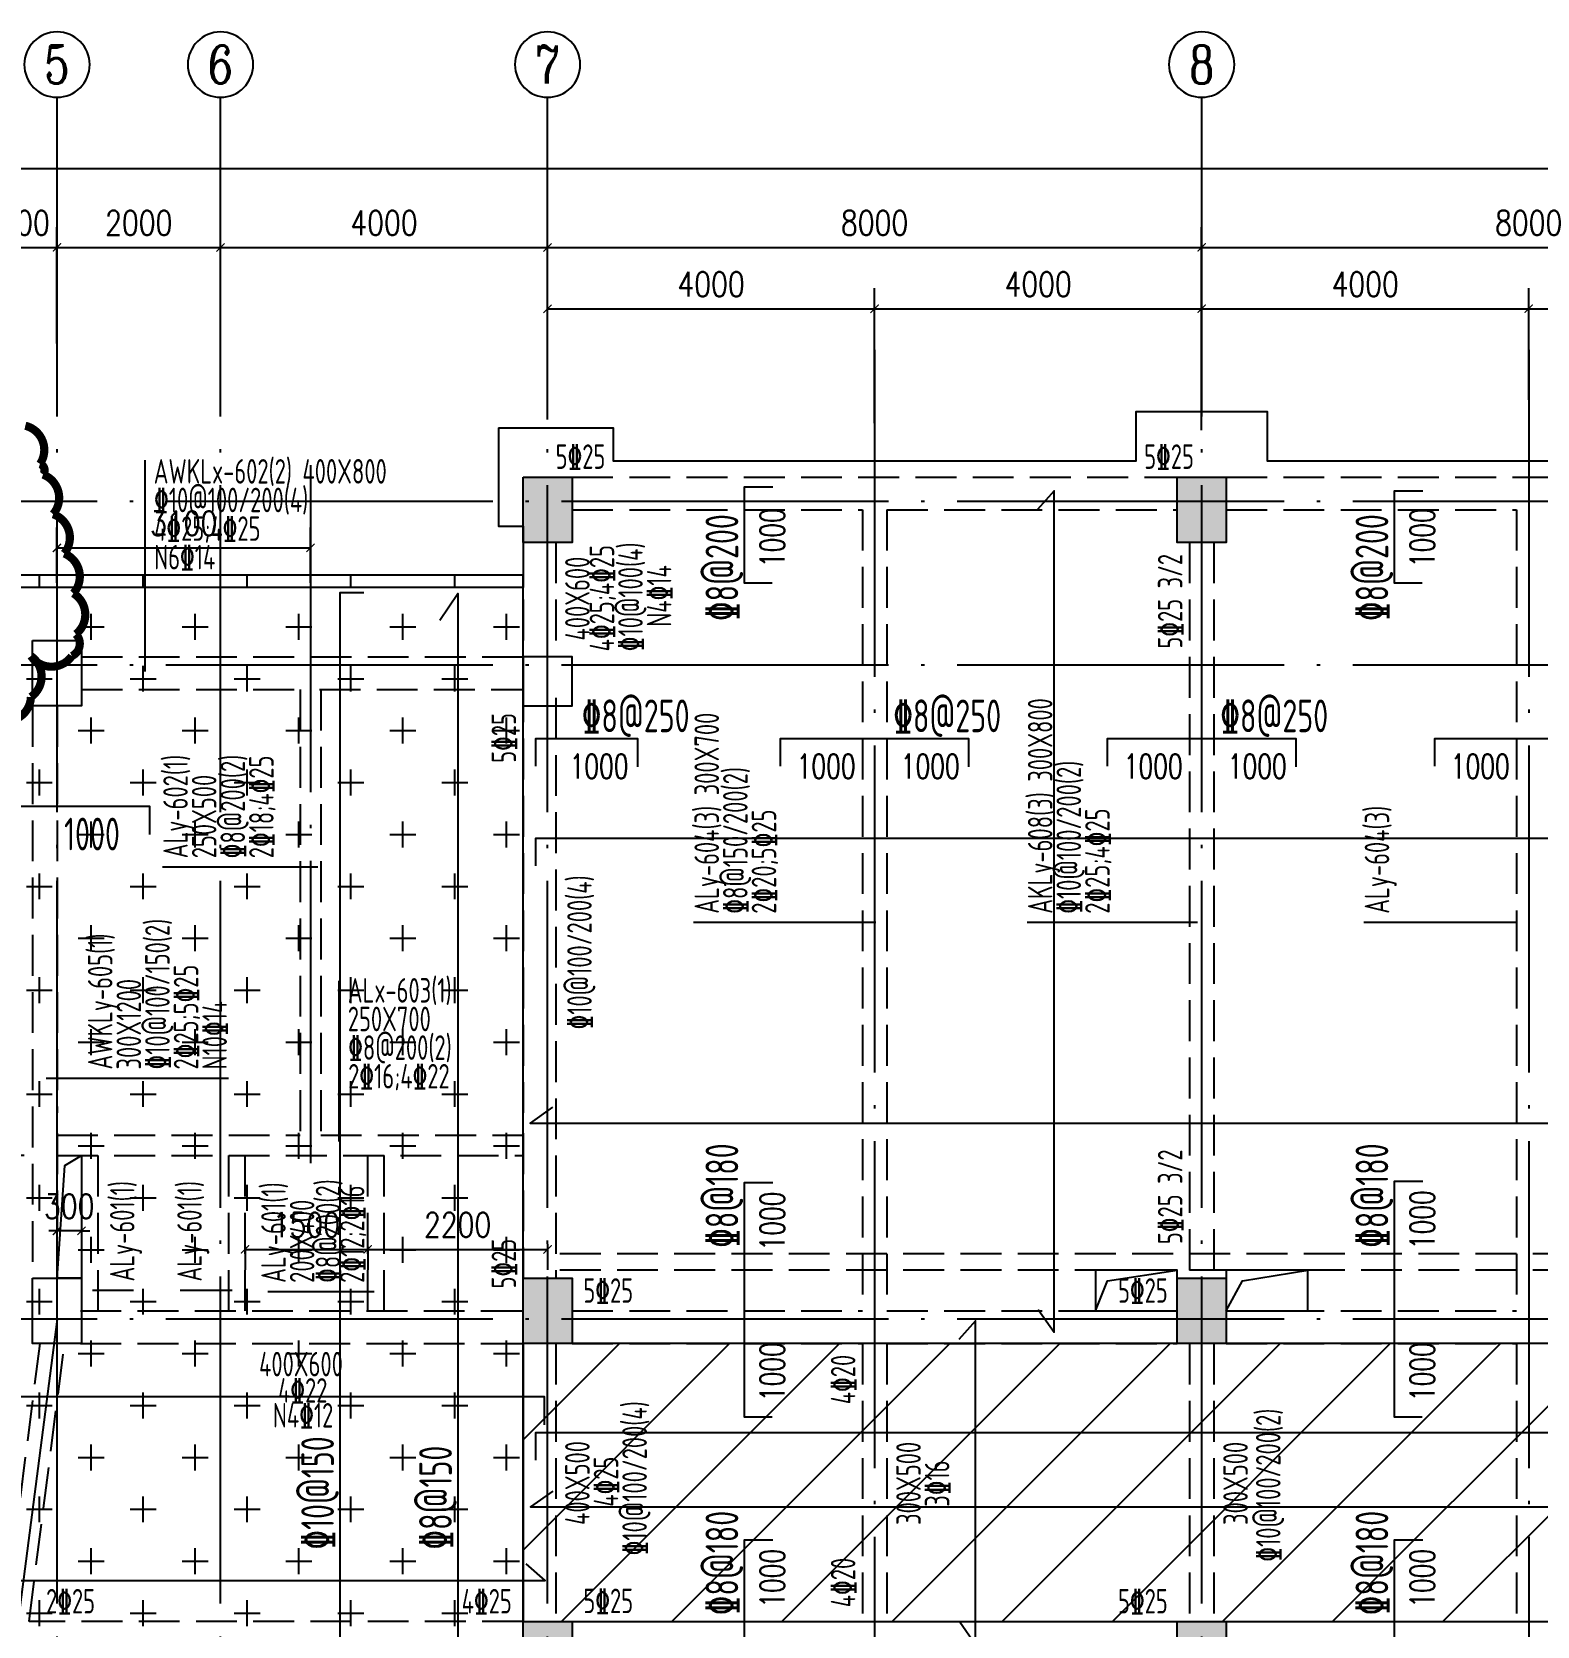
# Model space of a CAD drawing. Header units: millimetres. Extents: x 2998490 to 15040601, y 444546 to 7822218.
# Drawn here: x 14145963 to 14164373, y 7507447 to 7526947 of the extents above; entities that cross this region are included whole.
import ezdxf
from ezdxf.enums import TextEntityAlignment as Align

# ---------------------------------------------------------------- set-up
doc = ezdxf.new("R2010")
doc.units = ezdxf.units.MM
doc.header["$LTSCALE"] = 2000
doc.linetypes.add('DASH', pattern=[0.35, 0.25, -0.1])
doc.linetypes.add('DOTE', pattern=[2.42, 2, -0.2, 0.02, -0.2])
for name, color, linetype in [('3-AXIS', 3, 'Continuous'), ('3-AXIS_TEXT', 7, 'Continuous'), ('3-ban', 84, 'Continuous'), ('3-ban-hatch', 9, 'Continuous'), ('3-ban-rein', 1, 'Continuous'), ('3-ban-TEXT', 7, 'Continuous'), ('3-column-DOWN', 232, 'Continuous'), ('3-COLUMN-UP', 2, 'Continuous'), ('3-dcl', 3, 'Continuous'), ('3-dote', 43, 'DOTE'), ('3-HATCH', 8, 'Continuous'), ('3-liang-rein-X', 54, 'Continuous'), ('3-liang-rein-Y', 130, 'Continuous'), ('3-liang-R截面-X', 50, 'Continuous'), ('3-liang-R截面-Y', 70, 'Continuous'), ('3-liang-s-1', 44, 'Continuous'), ('3-liang-xu', 120, 'DASH'), ('AXIS', 3, 'Continuous'), ('AXIS_TEXT', 7, 'Continuous')]:
    doc.layers.add(name, color=color, linetype=linetype)
doc.layers.add('3-零部件', color=73, linetype='Continuous', lineweight=5)
doc.styles.add('_TCH_AXIS', font='COMPLEX', dxfattribs={"bigfont": 'GBCBIG'})
doc.styles.add('COMPLEX', font='COMPLEX')
doc.styles.add('DIM_FONT', font='SIMPLEX', dxfattribs={"width": 0.8, "bigfont": 'HZTXT'})
doc.styles.add('TJ1', font='tj-romans1.shx', dxfattribs={"width": 0.8, "bigfont": 'tj-hztxt1.shx'})
doc.styles.add('TSSD_Rein', font='Tssdeng.shx', dxfattribs={"width": 0.7, "bigfont": 'hztxt.shx'})
doc.dimstyles.new('DIMN100', dxfattribs={"dimtxt": 300, "dimasz": 100, "dimexe": 250, "dimexo": 300, "dimgap": 150, "dimtad": 1, "dimdec": 0, "dimzin": 0, "dimdsep": 46, "dimtxsty": 'DIM_FONT', "dimblk": 'ARCHTICK', "dimcen": 0.09, "dimclrt": 7, "dimazin": 2, "dimtfac": 1, "dimtdec": 0, "dimtix": 1, "dimtmove": 2, "dimatfit": 3, "dimldrblk": 'ARCHTICK', "dimfxl": 0, "dimtolj": 1, "dimtzin": 0, "dimarcsym": 0})

# ---------------------------------------------------------------- blocks, each defined once
blk = doc.blocks.new('_ArchTick')
at = {"color": 0, "linetype": 'ByBlock', "const_width": 0.15}
blk.add_lwpolyline([(-0.5, -0.5), (0.5, 0.5)], dxfattribs=at)
blk = doc.blocks.new('*D520')
at = {"layer": 'AXIS', "color": 0, "lineweight": -2}
for p, q in [((14145271, 7523134), (14145271, 7524560)), ((14146270, 7523134), (14146270, 7524560)), ((14145271, 7524310), (14145171, 7524310)), ((14145271, 7524310), (14146270, 7524310)), ((14146270, 7524310), (14146370, 7524310))]:
    blk.add_line(p, q, dxfattribs=at)
at = {"layer": 'Defpoints', "color": 0}
for p in [(14146270, 7524310), (14145271, 7522834), (14146270, 7522834)]:
    blk.add_point(p, dxfattribs=at)
at = {"layer": 'AXIS', "color": 0, "lineweight": -2, "xscale": 100, "yscale": 100, "zscale": 100}
blk.add_blockref('_ArchTick', (14145271, 7524310), dxfattribs=at)
at = {"layer": 'AXIS', "color": 0, "lineweight": -2, "xscale": 100, "yscale": 100, "zscale": 100, "rotation": 180}
blk.add_blockref('_ArchTick', (14146270, 7524310), dxfattribs=at)
at = {"layer": 'AXIS', "color": 7, "insert": (14145771, 7524610), "char_height": 300, "attachment_point": 5, "style": 'DIM_FONT'}
blk.add_mtext('\\A1;1000', dxfattribs=at)
blk = doc.blocks.new('*D521')
at = {"layer": 'AXIS', "color": 0, "lineweight": -2}
for p, q in [((14146270, 7523134), (14146270, 7524560)), ((14148270, 7523134), (14148270, 7524560)), ((14146270, 7524310), (14148270, 7524310))]:
    blk.add_line(p, q, dxfattribs=at)
at = {"layer": 'Defpoints', "color": 0}
for p in [(14148270, 7524310), (14146270, 7522834), (14148270, 7522834)]:
    blk.add_point(p, dxfattribs=at)
at = {"layer": 'AXIS', "color": 0, "lineweight": -2, "xscale": 100, "yscale": 100, "zscale": 100, "rotation": 180}
blk.add_blockref('_ArchTick', (14146270, 7524310), dxfattribs=at)
at = {"layer": 'AXIS', "color": 0, "lineweight": -2, "xscale": 100, "yscale": 100, "zscale": 100}
blk.add_blockref('_ArchTick', (14148270, 7524310), dxfattribs=at)
at = {"layer": 'AXIS', "color": 7, "insert": (14147270, 7524610), "char_height": 300, "attachment_point": 5, "style": 'DIM_FONT'}
blk.add_mtext('\\A1;2000', dxfattribs=at)
blk = doc.blocks.new('*D522')
at = {"layer": 'AXIS', "color": 0, "lineweight": -2}
for p, q in [((14148270, 7523134), (14148270, 7524560)), ((14152270, 7523134), (14152270, 7524560)), ((14148270, 7524310), (14152270, 7524310))]:
    blk.add_line(p, q, dxfattribs=at)
at = {"layer": 'Defpoints', "color": 0}
for p in [(14152270, 7524310), (14148270, 7522834), (14152270, 7522834)]:
    blk.add_point(p, dxfattribs=at)
at = {"layer": 'AXIS', "color": 0, "lineweight": -2, "xscale": 100, "yscale": 100, "zscale": 100, "rotation": 180}
blk.add_blockref('_ArchTick', (14148270, 7524310), dxfattribs=at)
at = {"layer": 'AXIS', "color": 0, "lineweight": -2, "xscale": 100, "yscale": 100, "zscale": 100}
blk.add_blockref('_ArchTick', (14152270, 7524310), dxfattribs=at)
at = {"layer": 'AXIS', "color": 7, "insert": (14150270, 7524610), "char_height": 300, "attachment_point": 5, "style": 'DIM_FONT'}
blk.add_mtext('\\A1;4000', dxfattribs=at)
blk = doc.blocks.new('*D523')
at = {"layer": 'AXIS', "color": 0, "lineweight": -2}
for p, q in [((14152270, 7523134), (14152270, 7524560)), ((14160270, 7523134), (14160270, 7524560)), ((14152270, 7524310), (14160270, 7524310))]:
    blk.add_line(p, q, dxfattribs=at)
at = {"layer": 'Defpoints', "color": 0}
for p in [(14160270, 7524310), (14152270, 7522834), (14160270, 7522834)]:
    blk.add_point(p, dxfattribs=at)
at = {"layer": 'AXIS', "color": 0, "lineweight": -2, "xscale": 100, "yscale": 100, "zscale": 100, "rotation": 180}
blk.add_blockref('_ArchTick', (14152270, 7524310), dxfattribs=at)
at = {"layer": 'AXIS', "color": 0, "lineweight": -2, "xscale": 100, "yscale": 100, "zscale": 100}
blk.add_blockref('_ArchTick', (14160270, 7524310), dxfattribs=at)
at = {"layer": 'AXIS', "color": 7, "insert": (14156270, 7524610), "char_height": 300, "attachment_point": 5, "style": 'DIM_FONT'}
blk.add_mtext('\\A1;8000', dxfattribs=at)
blk = doc.blocks.new('*D524')
at = {"layer": 'AXIS', "color": 0, "lineweight": -2}
for p, q in [((14160270, 7523134), (14160270, 7524560)), ((14168270, 7523134), (14168270, 7524560)), ((14160270, 7524310), (14168270, 7524310))]:
    blk.add_line(p, q, dxfattribs=at)
at = {"layer": 'Defpoints', "color": 0}
for p in [(14168270, 7524310), (14160270, 7522834), (14168270, 7522834)]:
    blk.add_point(p, dxfattribs=at)
at = {"layer": 'AXIS', "color": 0, "lineweight": -2, "xscale": 100, "yscale": 100, "zscale": 100, "rotation": 180}
blk.add_blockref('_ArchTick', (14160270, 7524310), dxfattribs=at)
at = {"layer": 'AXIS', "color": 0, "lineweight": -2, "xscale": 100, "yscale": 100, "zscale": 100}
blk.add_blockref('_ArchTick', (14168270, 7524310), dxfattribs=at)
at = {"layer": 'AXIS', "color": 7, "insert": (14164270, 7524610), "char_height": 300, "attachment_point": 5, "style": 'DIM_FONT'}
blk.add_mtext('\\A1;8000', dxfattribs=at)
blk = doc.blocks.new('_AXISO')
blk.add_circle((0, 0), 0.5)
at = {"layer": '3-AXIS_TEXT', "style": 'COMPLEX', "width": 1.041667}
blk.add_attdef('A', text='', height=0.56, dxfattribs=at).set_placement((-0.25, -0.28), (0.25, -0.28), align=Align.FIT)
blk = doc.blocks.new('*D531')
at = {"layer": 'AXIS', "color": 0, "lineweight": -2}
for p, q in [((14138270, 7523436), (14138270, 7525526)), ((14214520, 7523436), (14214520, 7525526)), ((14138270, 7525276), (14214520, 7525276))]:
    blk.add_line(p, q, dxfattribs=at)
at = {"layer": 'Defpoints', "color": 0}
for p in [(14214520, 7525276), (14138270, 7523136), (14214520, 7523136)]:
    blk.add_point(p, dxfattribs=at)
at = {"layer": 'AXIS', "color": 0, "lineweight": -2, "xscale": 100, "yscale": 100, "zscale": 100, "rotation": 180}
blk.add_blockref('_ArchTick', (14138270, 7525276), dxfattribs=at)
at = {"layer": 'AXIS', "color": 0, "lineweight": -2, "xscale": 100, "yscale": 100, "zscale": 100}
blk.add_blockref('_ArchTick', (14214520, 7525276), dxfattribs=at)
at = {"layer": 'AXIS', "color": 7, "insert": (14180271, 7525576), "char_height": 300, "attachment_point": 5, "style": 'DIM_FONT'}
blk.add_mtext('\\A1;76250', dxfattribs=at)
blk = doc.blocks.new('*D1183')
at = {"layer": '3-零部件', "color": 0, "lineweight": -2}
for p, q in [((14152270, 7522207), (14152270, 7523810)), ((14156270, 7522162), (14156270, 7523810)), ((14152270, 7523560), (14156270, 7523560))]:
    blk.add_line(p, q, dxfattribs=at)
at = {"layer": 'Defpoints', "color": 0}
for p in [(14156270, 7523560), (14152270, 7521907), (14156270, 7521862)]:
    blk.add_point(p, dxfattribs=at)
at = {"layer": '3-零部件', "color": 0, "lineweight": -2, "xscale": 100, "yscale": 100, "zscale": 100, "rotation": 180}
blk.add_blockref('_ArchTick', (14152270, 7523560), dxfattribs=at)
at = {"layer": '3-零部件', "color": 0, "lineweight": -2, "xscale": 100, "yscale": 100, "zscale": 100}
blk.add_blockref('_ArchTick', (14156270, 7523560), dxfattribs=at)
at = {"layer": '3-零部件', "color": 7, "insert": (14154270, 7523860), "char_height": 300, "attachment_point": 5, "style": 'DIM_FONT'}
blk.add_mtext('\\A1;4000', dxfattribs=at)
blk = doc.blocks.new('*D1184')
at = {"layer": '3-零部件', "color": 0, "lineweight": -2}
for p, q in [((14156270, 7522162), (14156270, 7523810)), ((14160270, 7522076), (14160270, 7523810)), ((14156270, 7523560), (14160270, 7523560))]:
    blk.add_line(p, q, dxfattribs=at)
at = {"layer": 'Defpoints', "color": 0}
for p in [(14160270, 7523560), (14156270, 7521862), (14160270, 7521776)]:
    blk.add_point(p, dxfattribs=at)
at = {"layer": '3-零部件', "color": 0, "lineweight": -2, "xscale": 100, "yscale": 100, "zscale": 100, "rotation": 180}
blk.add_blockref('_ArchTick', (14156270, 7523560), dxfattribs=at)
at = {"layer": '3-零部件', "color": 0, "lineweight": -2, "xscale": 100, "yscale": 100, "zscale": 100}
blk.add_blockref('_ArchTick', (14160270, 7523560), dxfattribs=at)
at = {"layer": '3-零部件', "color": 7, "insert": (14158270, 7523860), "char_height": 300, "attachment_point": 5, "style": 'DIM_FONT'}
blk.add_mtext('\\A1;4000', dxfattribs=at)
blk = doc.blocks.new('*D1185')
at = {"layer": '3-零部件', "color": 0, "lineweight": -2}
for p, q in [((14160270, 7522076), (14160270, 7523810)), ((14164270, 7522446), (14164270, 7523810)), ((14160270, 7523560), (14164270, 7523560))]:
    blk.add_line(p, q, dxfattribs=at)
at = {"layer": 'Defpoints', "color": 0}
for p in [(14164270, 7523560), (14164270, 7522146), (14160270, 7521776)]:
    blk.add_point(p, dxfattribs=at)
at = {"layer": '3-零部件', "color": 0, "lineweight": -2, "xscale": 100, "yscale": 100, "zscale": 100, "rotation": 180}
blk.add_blockref('_ArchTick', (14160270, 7523560), dxfattribs=at)
at = {"layer": '3-零部件', "color": 0, "lineweight": -2, "xscale": 100, "yscale": 100, "zscale": 100}
blk.add_blockref('_ArchTick', (14164270, 7523560), dxfattribs=at)
at = {"layer": '3-零部件', "color": 7, "insert": (14162270, 7523860), "char_height": 300, "attachment_point": 5, "style": 'DIM_FONT'}
blk.add_mtext('\\A1;4000', dxfattribs=at)
blk = doc.blocks.new('*D1186')
at = {"layer": '3-零部件', "color": 0, "lineweight": -2}
for p, q in [((14164270, 7522446), (14164270, 7523810)), ((14168270, 7522207), (14168270, 7523810)), ((14164270, 7523560), (14168270, 7523560))]:
    blk.add_line(p, q, dxfattribs=at)
at = {"layer": 'Defpoints', "color": 0}
for p in [(14168270, 7523560), (14164270, 7522146), (14168270, 7521907)]:
    blk.add_point(p, dxfattribs=at)
at = {"layer": '3-零部件', "color": 0, "lineweight": -2, "xscale": 100, "yscale": 100, "zscale": 100, "rotation": 180}
blk.add_blockref('_ArchTick', (14164270, 7523560), dxfattribs=at)
at = {"layer": '3-零部件', "color": 0, "lineweight": -2, "xscale": 100, "yscale": 100, "zscale": 100}
blk.add_blockref('_ArchTick', (14168270, 7523560), dxfattribs=at)
at = {"layer": '3-零部件', "color": 7, "insert": (14166270, 7523860), "char_height": 300, "attachment_point": 5, "style": 'DIM_FONT'}
blk.add_mtext('\\A1;4000', dxfattribs=at)
blk = doc.blocks.new('*D1657')
at = {"layer": '3-ban', "color": 0, "lineweight": -2}
for p, q in [((14146270, 7520209), (14146270, 7520886)), ((14149370, 7520209), (14149370, 7520886)), ((14146270, 7520636), (14149370, 7520636))]:
    blk.add_line(p, q, dxfattribs=at)
at = {"layer": 'Defpoints', "color": 0}
for p in [(14149370, 7520636), (14146270, 7519909), (14149370, 7519909)]:
    blk.add_point(p, dxfattribs=at)
at = {"layer": '3-ban', "color": 0, "lineweight": -2, "xscale": 100, "yscale": 100, "zscale": 100, "rotation": 180}
blk.add_blockref('_ArchTick', (14146270, 7520636), dxfattribs=at)
at = {"layer": '3-ban', "color": 0, "lineweight": -2, "xscale": 100, "yscale": 100, "zscale": 100}
blk.add_blockref('_ArchTick', (14149370, 7520636), dxfattribs=at)
at = {"layer": '3-ban', "color": 7, "insert": (14147820, 7520936), "char_height": 300, "attachment_point": 5, "style": 'DIM_FONT'}
blk.add_mtext('\\A1;3100', dxfattribs=at)
blk = doc.blocks.new('*D1658')
at = {"layer": '3-ban', "color": 0, "lineweight": -2}
for p, q in [((14146270, 7512282), (14146170, 7512282)), ((14146570, 7512282), (14146270, 7512282)), ((14146570, 7512282), (14146670, 7512282)), ((14146270, 7512152), (14146270, 7512032)), ((14146570, 7512152), (14146570, 7512032))]:
    blk.add_line(p, q, dxfattribs=at)
at = {"layer": 'Defpoints', "color": 0}
for p in [(14146270, 7512452), (14146570, 7512452), (14146270, 7512282)]:
    blk.add_point(p, dxfattribs=at)
at = {"layer": '3-ban', "color": 0, "lineweight": -2, "xscale": 100, "yscale": 100, "zscale": 100}
blk.add_blockref('_ArchTick', (14146270, 7512282), dxfattribs=at)
at = {"layer": '3-ban', "color": 0, "lineweight": -2, "xscale": 100, "yscale": 100, "zscale": 100, "rotation": 180}
blk.add_blockref('_ArchTick', (14146570, 7512282), dxfattribs=at)
at = {"layer": '3-ban', "color": 7, "insert": (14146420, 7512582), "char_height": 300, "attachment_point": 5, "style": 'DIM_FONT'}
blk.add_mtext('\\A1;300', dxfattribs=at)
blk = doc.blocks.new('*D1659')
at = {"layer": '3-ban', "color": 0, "lineweight": -2}
for p, q in [((14148570, 7512087), (14148570, 7511805)), ((14148570, 7512055), (14150070, 7512055)), ((14150070, 7512087), (14150070, 7511805))]:
    blk.add_line(p, q, dxfattribs=at)
at = {"layer": 'Defpoints', "color": 0}
for p in [(14148570, 7512387), (14150070, 7512387), (14150070, 7512055)]:
    blk.add_point(p, dxfattribs=at)
at = {"layer": '3-ban', "color": 0, "lineweight": -2, "xscale": 100, "yscale": 100, "zscale": 100, "rotation": 180}
blk.add_blockref('_ArchTick', (14148570, 7512055), dxfattribs=at)
at = {"layer": '3-ban', "color": 0, "lineweight": -2, "xscale": 100, "yscale": 100, "zscale": 100}
blk.add_blockref('_ArchTick', (14150070, 7512055), dxfattribs=at)
at = {"layer": '3-ban', "color": 7, "insert": (14149320, 7512355), "char_height": 300, "attachment_point": 5, "style": 'DIM_FONT'}
blk.add_mtext('\\A1;1500', dxfattribs=at)
blk = doc.blocks.new('*D1660')
at = {"layer": '3-ban', "color": 0, "lineweight": -2}
for p, q in [((14150070, 7512087), (14150070, 7511805)), ((14150070, 7512055), (14152270, 7512055)), ((14152270, 7512120), (14152270, 7511805))]:
    blk.add_line(p, q, dxfattribs=at)
at = {"layer": 'Defpoints', "color": 0}
for p in [(14150070, 7512387), (14152270, 7512420), (14152270, 7512055)]:
    blk.add_point(p, dxfattribs=at)
at = {"layer": '3-ban', "color": 0, "lineweight": -2, "xscale": 100, "yscale": 100, "zscale": 100, "rotation": 180}
blk.add_blockref('_ArchTick', (14150070, 7512055), dxfattribs=at)
at = {"layer": '3-ban', "color": 0, "lineweight": -2, "xscale": 100, "yscale": 100, "zscale": 100}
blk.add_blockref('_ArchTick', (14152270, 7512055), dxfattribs=at)
at = {"layer": '3-ban', "color": 7, "insert": (14151170, 7512355), "char_height": 300, "attachment_point": 5, "style": 'DIM_FONT'}
blk.add_mtext('\\A1;2200', dxfattribs=at)
blk = doc.blocks.new('*D1661')
at = {"layer": '3-ban', "color": 0, "lineweight": -2}
for p, q in [((14145870, 7513202), (14145310, 7513202)), ((14145560, 7513202), (14145560, 7511202)), ((14145670, 7511202), (14145310, 7511202))]:
    blk.add_line(p, q, dxfattribs=at)
at = {"layer": 'Defpoints', "color": 0}
for p in [(14146170, 7513202), (14145560, 7511202), (14145970, 7511202)]:
    blk.add_point(p, dxfattribs=at)
at = {"layer": '3-ban', "color": 0, "lineweight": -2, "xscale": 100, "yscale": 100, "zscale": 100}
for p, rotation in [((14145560, 7513202), 90), ((14145560, 7511202), 270)]:
    blk.add_blockref('_ArchTick', p, dxfattribs=dict(at, rotation=rotation))
at = {"layer": '3-ban', "color": 7, "insert": (14145260, 7512202), "char_height": 300, "attachment_point": 5, "rotation": 90, "style": 'DIM_FONT'}
blk.add_mtext('\\A1;2000', dxfattribs=at)

msp = doc.modelspace()

# ---------------------------------------------------------------- hatches: boundary and pattern name
at = {"layer": '3-ban-hatch'}
h = msp.add_hatch(dxfattribs=at)
h.set_pattern_fill('CROSS', color=8, scale=100, style=0)
h.paths.add_polyline_path([(14141970.3, 7519502), (14141970.3, 7504502), (14145277.6, 7504502), (14148370.5, 7501314.5), (14148370.5, 7498902), (14151970.3, 7498902), (14151970.3, 7520302), (14144670.5, 7520302), (14144670.5, 7519502)])
h = msp.add_hatch(dxfattribs=at)
h.set_pattern_fill('ANSI31', color=8, scale=300, style=0)
h.paths.add_polyline_path([(14151970.3, 7507502), (14214820.3, 7507502), (14214820.3, 7510902), (14151970.3, 7510902)])
at = {"layer": '3-HATCH'}
for points in [[(14151970.3, 7521502), (14152570.3, 7521502), (14152570.3, 7520702), (14151970.3, 7520702)], [(14159970.3, 7521502), (14160570.3, 7521502), (14160570.3, 7520702), (14159970.3, 7520702)], [(14151970.3, 7511702), (14152570.3, 7511702), (14152570.3, 7510902), (14151970.3, 7510902)], [(14159970.3, 7511702), (14160570.3, 7511702), (14160570.3, 7510902), (14159970.3, 7510902)], [(14151970.3, 7507502), (14152570.3, 7507502), (14152570.3, 7506702), (14151970.3, 7506702)], [(14159970.3, 7507502), (14160570.3, 7507502), (14160570.3, 7506702), (14159970.3, 7506702)]]:
    msp.add_hatch(color=256, dxfattribs=at).paths.add_polyline_path(points)

# ---------------------------------------------------------------- linework, layer by layer
at = {"layer": '3-AXIS', "color": 15, "linetype": 'DOTE'}
for p, q in [((14146270.3, 7493202), (14146270.3, 7523134.2)), ((14148270.3, 7493202), (14148270.3, 7523134.2)), ((14152270.3, 7493202), (14152270.3, 7523134.2)), ((14160270.3, 7493202), (14160270.3, 7523134.2)), ((14214520.3, 7521202), (14134833, 7521202)), ((14214520.3, 7519202), (14134833, 7519202)), ((14214520.3, 7511202), (14134833, 7511202)), ((14146270.3, 7511202), (14145382.3, 7504301.3))]:
    msp.add_line(p, q, dxfattribs=at)
at = {"layer": '3-ban', "color": 1, "const_width": 100}
msp.add_lwpolyline([(14145532.6, 7518539.1, 0.5205671), (14145951.5, 7518812.1, 0.5205671), (14145951.5, 7519312.1, 0.5205671), (14146451.5, 7519312.1, 0.5205671), (14146501.3, 7519580.2, 0.5205671), (14146470.1, 7520079.2, 0.5205671), (14146359.2, 7520566.7, 0.5205671), (14146222.6, 7521047.7, 0.5205671), (14146099.8, 7521532.4, 0.5205671), (14146062.7, 7521662.4, 0.5205671), (14145883.1, 7522129.1, 0.5205671)], format="xyb", dxfattribs=at)
at = {"layer": '3-ban-rein'}
for points in [[(14155017.8, 7520202), (14154679.8, 7520202), (14154679.8, 7521382), (14155025.8, 7521382)], [(14158271.2, 7511318.1), (14158464.6, 7511044.4), (14158464.6, 7521334.7), (14158261.6, 7521105.3)], [(14162967.8, 7520202), (14162629.8, 7520202), (14162629.8, 7521333.4), (14162975.8, 7521333.4)], [(14150021.8, 7520085), (14149729.7, 7520085), (14149729.7, 7499003.4), (14150059, 7499003.4)], [(14150954.1, 7519751.1), (14151172.1, 7520076.6), (14151172.1, 7499022), (14150874.6, 7499364.1)], [(14152126.5, 7517965.7), (14152126.5, 7518303.7), (14153370.3, 7518303.7), (14153370.3, 7517957.7)], [(14155120.3, 7517965.7), (14155120.3, 7518303.7), (14157420.3, 7518303.7), (14157420.3, 7517957.7)], [(14159120.3, 7517965.7), (14159120.3, 7518303.7), (14161420.3, 7518303.7), (14161420.3, 7517957.7)], [(14163120.3, 7517965.7), (14163120.3, 7518303.7), (14165420.3, 7518303.7), (14165420.3, 7517957.7)], [(14141869.9, 7517138.3), (14141869.9, 7517476.2), (14147400.5, 7517476.2), (14147400.5, 7517130.2)], [(14152126.5, 7516745.4), (14152126.5, 7517083.3), (14214717.7, 7517083.3), (14214717.7, 7516737.3)], [(14152332.3, 7513793.8), (14152058.6, 7513600.4), (14214719.7, 7513600.4), (14214490.4, 7513803.4)], [(14155017.8, 7510002), (14154679.8, 7510002), (14154679.8, 7512871.1), (14155025.8, 7512871.1)], [(14162967.8, 7510002), (14162629.8, 7510002), (14162629.8, 7512887.5), (14162975.8, 7512887.5)], [(14157310.7, 7507497.8), (14157504.1, 7507224.1), (14157504.1, 7511181.4), (14157301, 7510952)], [(14141869.9, 7509917.5), (14141869.9, 7510255.5), (14152230.3, 7510255.5), (14152230.3, 7509909.5)], [(14152127.9, 7509478.3), (14152127.9, 7509816.3), (14214703.5, 7509816.3), (14214703.5, 7509470.3)], [(14152333.6, 7509099.5), (14152060, 7508906.1), (14214719.7, 7508906.1), (14214490.4, 7509109.2)], [(14155017.8, 7505526.3), (14154679.8, 7505526.3), (14154679.8, 7508502), (14155025.8, 7508502)], [(14162967.8, 7505543.7), (14162629.8, 7505543.7), (14162629.8, 7508502), (14162975.8, 7508502)], [(14142139.7, 7508197.5), (14141866, 7508004.1), (14152239.5, 7508004.1), (14152010.1, 7508207.2)]]:
    msp.add_lwpolyline(points, dxfattribs=at)
at = {"layer": '3-column-DOWN'}
for points in [[(14151970.3, 7521502), (14152570.3, 7521502), (14152570.3, 7520702), (14151970.3, 7520702)], [(14159970.3, 7521502), (14160570.3, 7521502), (14160570.3, 7520702), (14159970.3, 7520702)], [(14145970.3, 7519502), (14146570.3, 7519502), (14146570.3, 7518702), (14145970.3, 7518702)], [(14145970.3, 7519502), (14146570.3, 7519502), (14146570.3, 7518702), (14145970.3, 7518702)], [(14151970.3, 7518702), (14152570.3, 7518702), (14152570.3, 7519302), (14151970.3, 7519302)], [(14145970.3, 7511702), (14146570.3, 7511702), (14146570.3, 7510902), (14145970.3, 7510902)], [(14145970.3, 7511702), (14146570.3, 7511702), (14146570.3, 7510902), (14145970.3, 7510902)], [(14151970.3, 7511702), (14152570.3, 7511702), (14152570.3, 7510902), (14151970.3, 7510902)], [(14159970.3, 7511702), (14160570.3, 7511702), (14160570.3, 7510902), (14159970.3, 7510902)], [(14151970.3, 7507502), (14152570.3, 7507502), (14152570.3, 7506702), (14151970.3, 7506702)], [(14159970.3, 7507502), (14160570.3, 7507502), (14160570.3, 7506702), (14159970.3, 7506702)]]:
    msp.add_lwpolyline(points, close=True, dxfattribs=at)
at = {"layer": '3-COLUMN-UP'}
for points in [[(14151970.3, 7521502), (14152570.3, 7521502), (14152570.3, 7520702), (14151970.3, 7520702)], [(14159970.3, 7521502), (14160570.3, 7521502), (14160570.3, 7520702), (14159970.3, 7520702)], [(14151970.3, 7511702), (14152570.3, 7511702), (14152570.3, 7510902), (14151970.3, 7510902)], [(14159970.3, 7511702), (14160570.3, 7511702), (14160570.3, 7510902), (14159970.3, 7510902)], [(14151970.3, 7507502), (14152570.3, 7507502), (14152570.3, 7506702), (14151970.3, 7506702)], [(14159970.3, 7507502), (14160570.3, 7507502), (14160570.3, 7506702), (14159970.3, 7506702)]]:
    msp.add_lwpolyline(points, close=True, dxfattribs=at)
at = {"layer": '3-dcl'}
for points in [[(14141970.3, 7519502), (14141970.3, 7504502), (14145277.6, 7504502), (14148370.5, 7501314.5), (14148370.5, 7498902), (14151970.3, 7498902), (14151970.3, 7520302), (14144670.5, 7520302), (14144670.5, 7519502)], [(14151970.3, 7507502), (14214820.3, 7507502), (14214820.3, 7510902), (14151970.3, 7510902)]]:
    msp.add_lwpolyline(points, close=True, dxfattribs=at)
at = {"layer": '3-dote'}
for p, q in [((14156270.3, 7523058.4), (14156270.3, 7494876.8)), ((14164270.3, 7523058.4), (14164270.3, 7494876.8)), ((14149370.3, 7521646.6), (14149370.3, 7513110.5))]:
    msp.add_line(p, q, dxfattribs=at)
at = {"layer": '3-liang-R截面-X'}
for p, q in [((14147345.3, 7521707.4), (14147345.3, 7519122.9)), ((14149718.9, 7515341), (14149718.9, 7513373.9))]:
    msp.add_line(p, q, dxfattribs=at)
at = {"layer": '3-liang-R截面-Y'}
for p, q in [((14147560.3, 7516734.6), (14149459.4, 7516734.6)), ((14154057, 7516056.4), (14156287, 7516056.4)), ((14158135.6, 7516056.4), (14160218.7, 7516056.4)), ((14162254.9, 7516056.4), (14164134.8, 7516056.4)), ((14146138.8, 7514150.8), (14148368.8, 7514150.8)), ((14146702.8, 7511558.1), (14147204.6, 7511558.1)), ((14147776.9, 7511558.1), (14148411.2, 7511558.1)), ((14148847.3, 7511541.5), (14150148.4, 7511541.5))]:
    msp.add_line(p, q, dxfattribs=at)
at = {"layer": '3-liang-s-1'}
for points in [[(14151670.3, 7522102), (14153071, 7522102), (14153071, 7521702), (14159470.3, 7521702), (14159470.3, 7522302), (14161070.3, 7522302), (14161070.3, 7521702), (14167470.3, 7521702)], [(14151670.3, 7522102), (14151670.3, 7520902), (14151970.3, 7520902)], [(14151970.3, 7520902), (14151970.3, 7520152), (14144670.5, 7520152), (14144670.5, 7519502), (14141970.3, 7519502), (14141970.3, 7504902)], [(14146270.3, 7511702), (14146366.8, 7513082.7), (14146570.3, 7513202)], [(14158970.3, 7511302), (14159120.3, 7511668.6), (14159970.3, 7511802)], [(14160570.3, 7511302), (14160770.3, 7511668.6), (14161570.3, 7511802)]]:
    msp.add_lwpolyline(points, dxfattribs=at)
for points in [[(14146270.3, 7513202), (14146570.3, 7513202), (14146570.3, 7511702), (14146270.3, 7511702)], [(14158970.3, 7511302), (14159970.3, 7511302), (14159970.3, 7511802), (14158970.3, 7511802)], [(14160570.3, 7511302), (14161570.3, 7511302), (14161570.3, 7511802), (14160570.3, 7511802)]]:
    msp.add_lwpolyline(points, close=True, dxfattribs=at)
at = {"layer": '3-liang-xu'}
for p, q in [((14152570.3, 7521502), (14159970.3, 7521502)), ((14160570.3, 7521502), (14167970.3, 7521502)), ((14152570.3, 7521102), (14156120.3, 7521102)), ((14156120.3, 7521102), (14156120.3, 7511302)), ((14156420.3, 7521102), (14159970.3, 7521102)), ((14156420.3, 7521102), (14156420.3, 7511302)), ((14160570.3, 7521102), (14164120.3, 7521102)), ((14164120.3, 7521102), (14164120.3, 7511302)), ((14151970.3, 7520702), (14151970.3, 7519302)), ((14152370.3, 7520702), (14152370.3, 7519302)), ((14160120.3, 7520702), (14160120.3, 7511702)), ((14160420.3, 7520702), (14160420.3, 7511702)), ((14146570.3, 7519302), (14151970.3, 7519302)), ((14146570.3, 7518902), (14149230.8, 7518902)), ((14149245.3, 7518902), (14149245.3, 7513452)), ((14149480.8, 7518902), (14151970.3, 7518902)), ((14149495.3, 7518902), (14149495.3, 7513452)), ((14151970.3, 7519002), (14151970.3, 7513727)), ((14145970.3, 7518702), (14145970.3, 7511702)), ((14146270.3, 7518702), (14146270.3, 7513727)), ((14152370.3, 7518802), (14152370.3, 7511702)), ((14146270.3, 7513477), (14146270.3, 7511702)), ((14146270.3, 7513452), (14149245.3, 7513452)), ((14149495.3, 7513452), (14151970.3, 7513452)), ((14151970.3, 7513477), (14151970.3, 7511702)), ((14146270.3, 7513202), (14151970.3, 7513202)), ((14146570.3, 7513202), (14146570.3, 7511702)), ((14146770.3, 7513202), (14146770.3, 7511302)), ((14148370.3, 7511302), (14148370.3, 7513202)), ((14148570.3, 7511302), (14148570.3, 7513202)), ((14150070.3, 7511302), (14150070.3, 7513202)), ((14150270.3, 7511302), (14150270.3, 7513202)), ((14214520.3, 7512002), (14152370.3, 7512002)), ((14214520.3, 7511802), (14152370.3, 7511802)), ((14146555.8, 7511302), (14148455.8, 7511302)), ((14148655.8, 7511302), (14149855.8, 7511302)), ((14150055.8, 7511302), (14151970.3, 7511302)), ((14152570.3, 7511302), (14156120.3, 7511302)), ((14156420.3, 7511302), (14159970.3, 7511302)), ((14160570.3, 7511302), (14164120.3, 7511302)), ((14146059.9, 7510902), (14145625.7, 7507502)), ((14145928.2, 7507502), (14146362.3, 7510902)), ((14146555.8, 7510902), (14151970.3, 7510902)), ((14151970.3, 7510902), (14151970.3, 7507502)), ((14152370.3, 7510902), (14152370.3, 7507502)), ((14152570.3, 7510902), (14156120.3, 7510902)), ((14156120.3, 7510902), (14156120.3, 7507502)), ((14156420.3, 7510902), (14156420.3, 7507502)), ((14156420.3, 7510902), (14159970.3, 7510902)), ((14160120.3, 7510902), (14160120.3, 7507502)), ((14160420.3, 7510902), (14160420.3, 7507502)), ((14160570.3, 7510902), (14164120.3, 7510902)), ((14164120.3, 7510902), (14164120.3, 7507502)), ((14151970.3, 7507502), (14145928.2, 7507502)), ((14152570.3, 7507502), (14156120.3, 7507502)), ((14156420.3, 7507502), (14159970.3, 7507502)), ((14160568.4, 7507502), (14164120.3, 7507502))]:
    msp.add_line(p, q, dxfattribs=at)
at = {"layer": 'AXIS'}
for p, q in [((14146270.3, 7522834.2), (14146270.3, 7526146.6)), ((14148270.3, 7522834.2), (14148270.3, 7526146.6)), ((14152270.3, 7522834.2), (14152270.3, 7526146.6)), ((14160270.3, 7522834.2), (14160270.3, 7526146.6))]:
    msp.add_line(p, q, dxfattribs=at)

# ---------------------------------------------------------------- block references
ref = msp.add_blockref('_AXISO', (14146270.3, 7526546.6), dxfattribs=dict(at, xscale=-800, yscale=800, zscale=800, rotation=180))
ref.add_attrib('A', '5', dxfattribs={"layer": 'AXIS_TEXT', "height": 465.9, "style": '_TCH_AXIS'}).set_placement((14146115, 7526313.7), (14146425.6, 7526313.7), align=Align.FIT)
ref = msp.add_blockref('_AXISO', (14148270.3, 7526546.6), dxfattribs=dict(at, xscale=-800, yscale=800, zscale=800, rotation=180))
ref.add_attrib('A', '6', dxfattribs={"layer": 'AXIS_TEXT', "height": 465.9, "style": '_TCH_AXIS'}).set_placement((14148115, 7526313.7), (14148425.6, 7526313.7), align=Align.FIT)
ref = msp.add_blockref('_AXISO', (14152270.3, 7526546.6), dxfattribs=dict(at, xscale=-800, yscale=800, zscale=800, rotation=180))
ref.add_attrib('A', '7', dxfattribs={"layer": 'AXIS_TEXT', "height": 465.9, "style": '_TCH_AXIS'}).set_placement((14152115, 7526313.7), (14152425.6, 7526313.7), align=Align.FIT)
ref = msp.add_blockref('_AXISO', (14160270.3, 7526546.6), dxfattribs=dict(at, xscale=-800, yscale=800, zscale=800, rotation=180))
ref.add_attrib('A', '8', dxfattribs={"layer": 'AXIS_TEXT', "height": 465.9, "style": '_TCH_AXIS'}).set_placement((14160115, 7526313.7), (14160425.6, 7526313.7), align=Align.FIT)

# ---------------------------------------------------------------- texts
at = {"layer": '3-ban', "style": 'TSSD_Rein', "width": 0.7}
for s, rotation, p in [('%%1328@200', 89.99419, (14154602.7, 7519740.8, -5065)), ('%%1328@200', 89.99419, (14162552.7, 7519740.8, -5065)), ('%%1328@250', 359.99419, (14152688.5, 7518380.8, -5065)), ('%%1328@250', 359.99419, (14156499, 7518380.8, -5065)), ('%%1328@250', 359.99419, (14160499, 7518380.8, -5065)), ('1000', 359.99419, (14146356.8, 7516935.2, -5065)), ('%%1328@180', 89.99419, (14154602.7, 7512074.4, -5065)), ('%%1328@180', 89.99419, (14162552.7, 7512074.4, -5065)), ('%%13210@150', 90.00581, (14149657.5, 7508383.8, -5065)), ('%%1328@150', 90.00581, (14151100, 7508383.8, -5065)), ('%%1328@180', 89.99419, (14154602.7, 7507580.6, -5065)), ('%%1328@180', 89.99419, (14162552.7, 7507580.6, -5065))]:
    msp.add_text(s, height=400, rotation=rotation, dxfattribs=at).set_placement(p)
at = {"layer": '3-ban-TEXT', "style": 'TJ1', "width": 0.7}
for p in [(14155169.7, 7520398.9), (14163119.7, 7520398.9), (14155169.7, 7512041), (14163119.7, 7512057.4), (14155169.7, 7510198.9), (14163119.7, 7510198.9), (14155169.7, 7507671.9), (14163119.7, 7507671.9)]:
    msp.add_text('1000', height=300, rotation=90, dxfattribs=at).set_placement(p)
for p in [(14152540.2, 7517813.8), (14155317.2, 7517813.8), (14156590.2, 7517813.8), (14159317.2, 7517813.8), (14160590.2, 7517813.8), (14163317.2, 7517813.8)]:
    msp.add_text('1000', height=300, dxfattribs=at).set_placement(p)
at = {"layer": '3-liang-rein-X', "style": 'TSSD_Rein', "width": 0.7}
for s, p in [('5%%13225', (14152368.6, 7521602)), ('5%%13225', (14159567.2, 7521602)), ('%%13210@100/200(4)', (14147458.1, 7521071.5)), ('4%%13225;4%%13225', (14147458.1, 7520721.6)), ('N6%%13214', (14147458.1, 7520371.6)), ('%%1328@200(2)', (14149831.8, 7514373.3)), ('2%%13216;4%%13222', (14149831.8, 7514023.4)), ('5%%13225', (14152707.9, 7511402)), ('5%%13225', (14159247, 7511402)), ('4%%13222', (14148973.8, 7510180.4)), ('N4%%13212', (14148909.7, 7509875.8)), ('2%%13225', (14146136.4, 7507602)), ('4%%13225', (14151219.5, 7507602)), ('5%%13225', (14152707.9, 7507606)), ('5%%13225', (14159247, 7507602))]:
    msp.add_text(s, height=300, dxfattribs=at).set_placement(p)
at = {"layer": '3-liang-rein-Y', "style": 'TSSD_Rein', "width": 0.7}
for s, p in [('4%%13225;4%%13225', (14153084.8, 7519369.4)), ('%%13210@100(4)', (14153434.8, 7519371.5)), ('N4%%13214', (14153784.8, 7519670)), ('5%%13225 3/2', (14160034.8, 7519403.2)), ('5%%13225', (14151884.8, 7518006.6)), ('%%1328@200(2)', (14148570, 7516838.8)), ('2%%13218;4%%13225', (14148920, 7516838.8)), ('%%1328@150/200(2)', (14154716.7, 7516160.6)), ('%%13210@100/200(2)', (14158795.2, 7516160.6)), ('2%%13220;5%%13225', (14155066.7, 7516160.6)), ('2%%13225;4%%13225', (14159145.2, 7516160.6)), ('%%13210@100/200(4)', (14152810.4, 7514744.7)), ('%%13210@100/150(2)', (14147648.5, 7514255)), ('2%%13225;5%%13225', (14147998.5, 7514255)), ('N10%%13214', (14148348.5, 7514255)), ('5%%13225 3/2', (14160034.8, 7512119.3)), ('%%1328@200(2)', (14149734.9, 7511645.7)), ('2%%13212;2%%13216', (14150030, 7511645.7)), ('5%%13225', (14151884.8, 7511576.9)), ('4%%13220', (14156034.8, 7510160.8)), ('%%13210@100/200(4)', (14153484.8, 7508312.5)), ('%%13210@100/200(2)', (14161234.8, 7508235.6)), ('4%%13225', (14153134.8, 7508907.5)), ('3%%13216', (14157184.8, 7508907.5)), ('4%%13220', (14156034.8, 7507677.7))]:
    msp.add_text(s, height=300, rotation=90, dxfattribs=at).set_placement(p)
at = {"layer": '3-liang-R截面-X', "style": 'TSSD_Rein', "width": 0.7}
for s, p in [('AWKLx-602(2) 400X800', (14147453.3, 7521421.5)), ('ALx-603(1)', (14149826.9, 7515073.3)), ('250X700', (14149826.9, 7514723.3)), ('400X600', (14148741.6, 7510502))]:
    msp.add_text(s, height=300, dxfattribs=at).set_placement(p)
at = {"layer": '3-liang-R截面-Y', "style": 'TSSD_Rein', "width": 0.7}
for s, p in [('400X600', (14152784.8, 7519502.4)), ('AKLy-608(3) 300X800', (14158445.2, 7516160.6)), ('ALy-604(3) 300X700', (14154366.7, 7516160.6)), ('ALy-602(1)', (14147870, 7516838.8)), ('250X500', (14148220, 7516838.8)), ('ALy-604(3)', (14162564.5, 7516160.6)), ('AWKLy-605(1)', (14146948.5, 7514255)), ('300X1200', (14147298.5, 7514255)), ('ALy-601(1)', (14147218, 7511662.3)), ('ALy-601(1)', (14148041.1, 7511662.3)), ('ALy-601(1)', (14149067.8, 7511645.7)), ('200X400', (14149417.8, 7511645.7)), ('400X500', (14152784.8, 7508684.7)), ('300X500', (14156834.8, 7508684.7)), ('300X500', (14160834.8, 7508684.7))]:
    msp.add_text(s, height=300, rotation=90, dxfattribs=at).set_placement(p)

# ---------------------------------------------------------------- dimensions: what is measured, and where the dimension line sits
at = {"layer": '3-ban'}
for base, p1, p2, picture, middle in [((14149370.3, 7520635.5), (14146270.3, 7519909.1), (14149370.3, 7519909.1), '*D1657', (14147820.3, 7520935.5)), ((14146270.3, 7512282), (14146570.3, 7512452), (14146270.3, 7512452), '*D1658', (14146420.3, 7512582)), ((14150070.3, 7512055.5), (14148570.3, 7512386.6), (14150070.3, 7512386.6), '*D1659', (14149320.3, 7512355.5)), ((14152270.3, 7512055.5), (14150070.3, 7512386.6), (14152270.3, 7512420.2), '*D1660', (14151170.3, 7512355.5))]:
    dim = msp.add_linear_dim(base=base, p1=p1, p2=p2, dimstyle='DIMN100', dxfattribs=at)
    dim.commit()
    dim.dimension.update_dxf_attribs({"geometry": picture, "text_midpoint": middle})
dim = msp.add_linear_dim(base=(14145559.7, 7511202), p1=(14146170.3, 7513202), p2=(14145970.3, 7511202), angle=90, dimstyle='DIMN100', dxfattribs=at)
dim.commit()
dim.dimension.update_dxf_attribs({"geometry": '*D1661', "text_midpoint": (14145259.7, 7512202)})
at = {"layer": '3-零部件'}
for base, p1, p2, picture, middle in [((14156270.3, 7523559.7), (14152270.3, 7521907.4), (14156270.3, 7521862.3), '*D1183', (14154270.3, 7523859.7)), ((14160270.3, 7523559.7), (14156270.3, 7521862.3), (14160270.3, 7521775.8), '*D1184', (14158270.3, 7523859.7)), ((14164270.3, 7523559.7), (14160270.3, 7521775.8), (14164270.3, 7522146.1), '*D1185', (14162270.3, 7523859.7)), ((14168270.3, 7523559.7), (14164270.3, 7522146.1), (14168270.3, 7521907), '*D1186', (14166270.3, 7523859.7))]:
    dim = msp.add_linear_dim(base=base, p1=p1, p2=p2, dimstyle='DIMN100', dxfattribs=at)
    dim.commit()
    dim.dimension.update_dxf_attribs({"geometry": picture, "text_midpoint": middle})
at = {"layer": 'AXIS'}
dim = msp.add_linear_dim(base=(14214520.3, 7525275.7), p1=(14138270.3, 7523135.8), p2=(14214520.3, 7523135.8), dimstyle='DIMN100', dxfattribs=at)
dim.commit()
dim.dimension.update_dxf_attribs({"geometry": '*D531', "text_midpoint": (14180271.1, 7525575.7), "dimtype": 160})
for p1, p2, distance, picture, middle in [((14145270.7541, 7522834.189), (14146270.3073, 7522834.189), 1476.1239, '*D520', (14145770.5307, 7524610.3129)), ((14146270.3, 7522834.2), (14148270.3, 7522834.2), 1476.1, '*D521', (14147270.3, 7524610.3)), ((14148270.3, 7522834.2), (14152270.3, 7522834.2), 1476.1, '*D522', (14150270.3, 7524610.3)), ((14152270.3, 7522834.2), (14160270.3, 7522834.2), 1476.1, '*D523', (14156270.3, 7524610.3)), ((14160270.3, 7522834.2), (14168270.3, 7522834.2), 1476.1, '*D524', (14164270.3, 7524610.3))]:
    dim = msp.add_aligned_dim(p1=p1, p2=p2, distance=distance, dimstyle='DIMN100', dxfattribs=at)
    dim.commit()
    dim.dimension.update_dxf_attribs({"geometry": picture, "text_midpoint": middle})

doc.saveas('drawing.dxf')
